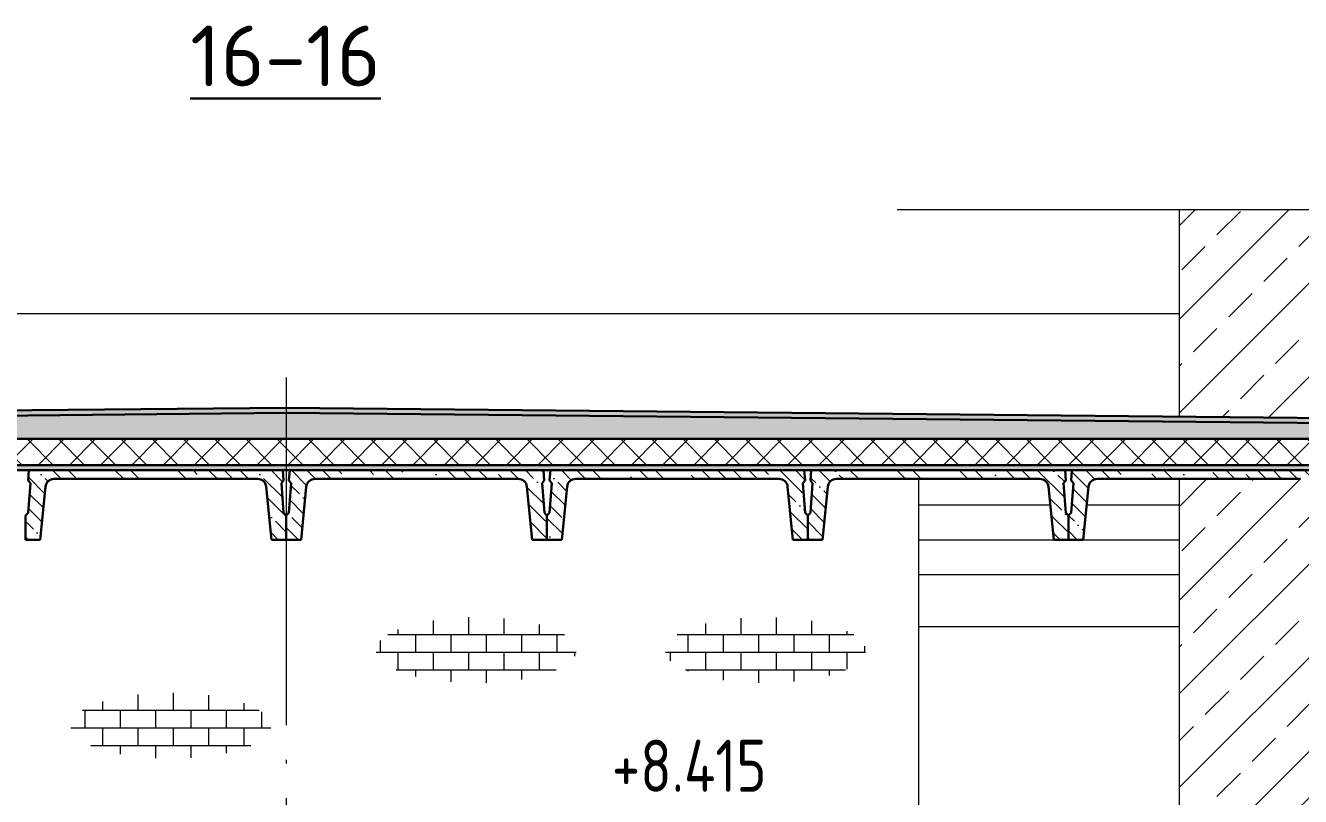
# Model space of a CAD drawing. Extents: x -965262 to 1142518, y -357520 to 71675.
# Drawn here: x 912910 to 920245, y -219293 to -214855 of the extents above; entities that cross this region are included whole.
import ezdxf

# ---------------------------------------------------------------- set-up
doc = ezdxf.new("R2010")
doc.units = 0
doc.header["$LTSCALE"] = 10
doc.linetypes.add('DOTE', pattern=[2.4200000000000004, 2, -0.2, 0.02, -0.2])
doc.layers.get('0').update_dxf_attribs({"linetype": 'CONTINUOUS', "lineweight": 30})
doc.layers.add('DOTE', color=7, linetype='DOTE', lineweight=9)
doc.styles.add('GOST 2.304', font='isocpeur.ttf', dxfattribs={"width": 0.75, "height": 250})

msp = doc.modelspace()

# ---------------------------------------------------------------- hatches: boundary and pattern name
at = {"lineweight": 15}
h = msp.add_hatch(dxfattribs=at)
h.set_pattern_fill('ANSI33', color=256, scale=60)
h.set_pattern_definition([(45, (514979.2045125915, -222929.9571535458), (-269.4076836320746, 269.4076836320746), []), (45, (515248.6123125915, -222929.9571535458), (-269.4076836320746, 269.4076836320746), [190.5, -95.25])])
h.paths.add_polyline_path([(925598.6467212331, -217166.3951951257), (925598.6467212331, -215914.6946850298), (922823.4134568451, -215914.5107450879), (922698.4134568451, -215414.5107450879), (922448.4134568451, -216414.5107450879), (922323.4863412828, -215914.8022828387), (919548.6467212331, -215914.6183689872), (919548.6467212331, -217105.8951951257)])
h.paths.add_polyline_path([(919548.6467212328, -221999.5105298382), (920410.1801924696, -221999.5105298382), (920410.1801924696, -217814.5105298382), (920325.1801924692, -217814.5105298382), (920294.682673875, -217509.5353438871, 0.3853135861200905), (920244.9308143645, -217464.5105298382), (919548.6467212331, -217464.5105298382)])
h.paths.add_polyline_path([(920410.1801924696, -221999.5105298382), (925598.6467212328, -221999.5105298382), (925598.646721233, -217464.5105298381), (925075.4295705751, -217464.5105298381, 0.3853135861202014), (925025.6777110647, -217509.5353438871), (924995.1801924696, -217814.5105298381), (924910.1801924696, -217814.5105298381), (924825.1801924695, -217814.5105298381), (924794.6826738743, -217509.5353438871, 0.3853135861200936), (924744.9308143639, -217464.5105298381), (923575.429570575, -217464.5105298381, 0.3853135861202015), (923525.6777110646, -217509.5353438871), (923495.1801924695, -217814.5105298381), (923410.1801924695, -217814.5105298381), (923325.1801924694, -217814.5105298381), (923294.6826738742, -217509.5353438871, 0.3853135861200923), (923244.9308143638, -217464.5105298381), (922075.4295705749, -217464.5105298381, 0.3853135861202014), (922025.6777110645, -217509.5353438871), (921995.1801924694, -217814.5105298381), (921910.1801924694, -217814.5105298381), (921825.1801924693, -217814.5105298382), (921794.6826738741, -217509.5353438871, 0.385313586120093), (921744.9308143636, -217464.5105298382), (920575.4295705748, -217464.5105298382, 0.3853135861202014), (920525.6777110642, -217509.5353438871), (920495.1801924693, -217814.5105298382), (920410.1801924696, -217814.5105298382)])
h = msp.add_hatch(dxfattribs=at)
h.set_pattern_fill('ANSI35', scale=20)
h.set_pattern_definition([(45, (888723.5539498294, -391282.294427499), (-89.80256121069152, 89.80256121069154), []), (45, (888813.3565498295, -391282.294427499), (-89.80256121069152, 89.80256121069154), [158.75, -31.75, 0, -31.75])])
h.paths.add_polyline_path([(920410.1801924696, -217114.5105298381), (926410.1801924696, -217174.5105298381), (926410.1801924696, -217204.5105298381), (920410.1801924696, -217144.5105298381)])
h.paths.add_polyline_path([(914410.1801924696, -217084.5105298381), (914410.1801924696, -217054.5105298381), (920410.1801924696, -217114.5105298381), (920410.1801924696, -217144.5105298381)])
h.paths.add_polyline_path([(914410.1801924696, -217054.5105298381), (914410.1801924696, -217084.5105298381), (908410.1801924696, -217144.5105298381), (908410.1801924696, -217114.5105298381)])
h.paths.add_polyline_path([(908410.1801924696, -217114.5105298381), (908410.1801924696, -217144.5105298381), (902410.1801924696, -217204.5105298381), (902410.1801924696, -217174.5105298381)])
h = msp.add_hatch(dxfattribs=at)
h.set_pattern_fill('GRAVEL', scale=5)
h.set_pattern_definition([(228.0127875, (888814.9939498294, -391155.294427499), (-1016.00000007979, -1142.999999929089), [17.086072, -1691.52418197825]), (184.969741, (888803.5639498294, -391167.994427499), (1523.999999397025, 127.0000072348962), [29.32023599999993, -2902.702444676191]), (132.5104471, (888774.3539498295, -391170.534427499), (1270.000000536375, -1396.999999512298), [20.674076, -2046.736139705]), (267.273689, (888724.8239498294, -391202.284427499), (127.0000002659862, 2539.999999986657), [26.70022599999993, -2643.321871286892]), (292.83365418, (888723.5539498294, -391228.954427499), (-635.0000000531704, 1523.999999977773), [26.18168499999993, -2591.990387267192]), (357.2736889999999, (888733.7139498295, -391253.084427499), (-2539.999999986657, 127.0000002659864), [26.70022599999993, -2643.321871286892]), (37.69424047, (888760.3839498294, -391254.3544274989), (-1650.999999926795, -1270.000000095021), [35.30968299999999, -3495.65576571235]), (72.25532837, (888788.3239498294, -391232.764427499), (889.0000002389645, 2793.999999923943), [33.335976, -3300.26283009525]), (121.42956562, (888798.4839498295, -391201.014427499), (-1016.000000144156, 1650.999999911301), [26.79065, -2652.277284935601]), (175.2363583, (888784.5139498294, -391178.154427499), (1396.999999979976, -127.0000002194628), [30.58566399999993, -1498.696847499996]), (222.3974378, (888754.0339498294, -391175.6144274989), (-1523.999999951233, -1397.0000000532), [39.553896, -3915.83862560885]), (138.81407483, (888850.5539498294, -391203.554427499), (-888.9999999466754, 762.0000000619591), [13.500227, -1336.5282912172]), (171.4692344, (888840.3939498294, -391194.664427499), (1651.000000044483, -253.9999997118671), [25.684099, -2542.731949852]), (225, (888814.9939498294, -391190.8544274989), (-1.77635683940025e-14, -127.000000000012), [17.960467, -161.6446554214]), (203.19859051, (888806.1039498295, -391175.6144274989), (635.0000000173045, 253.9999999554667), [9.672065999999965, -957.5311184446977]), (291.80140949, (888797.2139498295, -391179.424427499), (-127.0000000265748, 380.9999999911436), [13.678281, -670.2376495]), (30.96375653, (888802.2939498294, -391192.124427499), (381.0000000093191, 253.9999999860563), [22.21598299999993, -718.3149076454979]), (161.56505118, (888821.3439498295, -391180.694427499), (254.0000000066291, -126.9999999866877), [16.064357, -385.5449058414]), (16.389540334, (888723.5539498294, -391179.424427499), (1270.000000000007, 381.0000000000122), [22.5044, -2227.94133362695]), (70.34617594, (888745.1439498294, -391173.074427499), (-508.0000000464657, -1396.99999998352), [18.879947, -1869.11078391]), (293.19859051, (888821.3439498295, -391155.294427499), (-253.9999999556631, 635.0000000177643), [19.34400499999994, -947.8591794446977]), (343.6104596700001, (888828.9639498295, -391173.074427499), (-1270.000000026614, 380.9999999111429), [22.50439999999994, -2227.941333626991]), (339.44395478, (888723.5539498294, -391258.164427499), (-634.9999999999931, 254.0000000000105), [21.70175999999993, -1063.386715655296]), (294.7751406, (888743.8739498294, -391265.784427499), (-635.0000007558465, 1396.999999656363), [18.183606, -1800.179669036]), (66.80140949, (888822.6139498295, -391282.294427499), (253.9999999601149, 635.0000000159652), [19.344005, -947.8591794446999]), (17.35402464, (888830.2339498295, -391264.514427499), (-1650.999999967151, -508.0000001066231), [21.289137, -2107.61879901]), (69.44395478, (888760.3839498294, -391282.294427499), (-254.000000004423, -634.9999999982316), [10.85088, -1074.2375956553]), (101.309932474, (888814.9939498294, -391282.294427499), (-127.00000000002, 508.0000000000184), [6.47573, -641.0997482263001]), (165.963756532, (888813.7239498295, -391275.944427499), (380.9999999999757, -126.9999999999932), [26.181685, -497.45272945345]), (186.00900596, (888788.3239498294, -391269.5944274989), (1269.999999993268, 127.0000000664677), [24.26334999999993, -2402.068243166842]), (303.69006753, (888802.2939498294, -391203.554427499), (-127.0000000176484, 253.9999999911851), [18.316194, -439.588817984]), (353.15722659, (888812.4539498294, -391218.794427499), (2159.000000013284, -253.9999998869697), [31.977838, -3165.80045325155]), (60.9453959, (888844.2039498294, -391222.6044274989), (-508.0000000139843, -888.9999999920127), [13.075412, -1294.4696159055]), (90, (888850.5539498294, -391211.174427499), (-127, 127), [7.62, -119.38]), (120.25643716, (888785.7839498294, -391265.784427499), (507.9999999378583, -889.0000000354898), [17.643348, -1746.69703866]), (48.01278749999999, (888776.8939498294, -391250.544427499), (1016.000000083767, 1142.99999992551), [34.172144, -1674.43810997825]), (0, (888799.7539498294, -391225.144427499), (127, 127), [33.02, -93.97999999999999]), (325.3048465, (888832.7739498294, -391225.144427499), (1270.000000481077, -888.9999993127288), [20.080478, -1987.965836207]), (254.0546040999999, (888849.2839498294, -391236.574427499), (-126.9999999911278, -508.0000000022374), [18.491454, -906.0825019386]), (207.64597536, (888844.2039498294, -391254.3544274989), (-2413.000000088668, -1269.999999831537), [30.10725499999993, -2980.623221146891]), (175.42607874, (888817.5339498294, -391268.324427499), (-1650.999999999941, 126.9999999999739), [31.851473, -3153.292322812])])
h.paths.add_polyline_path([(926410.1801924696, -217234.5105298381), (926410.1801924696, -217204.5105298381), (914410.1801924696, -217084.5105298381), (902410.1801924696, -217204.5105298381), (902410.1801924696, -217234.5105298381)])
h = msp.add_hatch(dxfattribs=at)
h.set_pattern_fill('ANSI37', scale=40)
h.set_pattern_definition([(45, (511878.2771091091, -238983.6091577682), (-89.80256121069152, 89.80256121069154), []), (135, (511878.2771091091, -238983.6091577682), (-89.80256121069154, -89.80256121069152), [])])
h.paths.add_polyline_path([(902410.1801924696, -217234.5105298381), (926410.1801924696, -217234.5105298381), (926410.1801924696, -217384.5105298381), (902410.1801924696, -217384.5105298381)])
h = msp.add_hatch(dxfattribs=at)
h.set_pattern_fill('ANSI35', scale=20, angle=90)
h.set_pattern_definition([(135, (908694.724055191, -217395.205991931), (-89.80256121069154, -89.80256121069152), []), (135, (908694.724055191, -217305.403391931), (-89.80256121069154, -89.80256121069152), [158.75, -31.75, 0, -31.75])])
h.paths.add_polyline_path([(914410.1801924696, -217384.5105298381), (920410.1801924696, -217384.5105298381), (920410.1801924696, -217414.5105298381), (914410.1801924696, -217414.5105298381)])
h.paths.add_polyline_path([(908410.1801924696, -217384.5105298381), (914410.1801924696, -217384.5105298381), (914410.1801924696, -217414.5105298381), (908410.1801924696, -217414.5105298381)])
h.paths.add_polyline_path([(902410.1801924696, -217384.5105298381), (908410.1801924696, -217384.5105298381), (908410.1801924696, -217414.5105298381), (902410.1801924696, -217414.5105298381)])
h.paths.add_polyline_path([(920410.1801924696, -217384.5105298381), (926410.1801924696, -217384.5105298381), (926410.1801924696, -217414.5105298381), (920410.1801924696, -217414.5105298381)])
h = msp.add_hatch(dxfattribs=at)
h.set_pattern_fill('ANSI35', color=256, scale=20, angle=90, style=0)
h.set_pattern_definition([(135, (825689.8899400027, -215530.786558049), (-89.80256121069154, -89.80256121069152), []), (135, (825689.8899400027, -215440.983958049), (-89.80256121069154, -89.80256121069152), [158.75, -31.75, 0, -31.75])])
edge = h.paths.add_edge_path()
edge.add_ellipse((914244.9308143638, -217514.5105298381), major_axis=(-35.35533905933786, 35.35533905933786), ratio=0.9999999999995799, start_angle=230.7105931375031, end_angle=314.9999999999713, ccw=False)
edge.add_line((914294.6826738742, -217509.5353438871), (914325.1801924693, -217814.5105298381))
edge.add_line((914325.1801924694, -217814.5105298381), (914410.1801924694, -217814.5105298381))
edge.add_line((914410.1801924694, -217814.5105298381), (914410.1801924694, -217674.5105298381))
edge.add_line((914410.1801924694, -217674.5105298381), (914395.0153573045, -217659.5105298381))
edge.add_line((914395.0153573045, -217659.5105298381), (914381.9384342275, -217489.5105298384))
edge.add_line((914381.9384342275, -217489.5105298382), (914394.7955770848, -217474.5105298381))
edge.add_line((914394.7955770848, -217474.5105298381), (914390.1801924694, -217414.5105298381))
edge.add_line((914390.1801924694, -217414.5105298381), (912930.1801924694, -217414.5105298381))
edge.add_line((912930.1801924694, -217414.5105298381), (912925.564807854, -217474.5105298381))
edge.add_line((912925.564807854, -217474.5105298381), (912938.4219507113, -217489.5105298381))
edge.add_line((912938.4219507113, -217489.5105298381), (912925.3450276343, -217659.5105298381))
edge.add_line((912925.3450276343, -217659.5105298381), (912910.1801924694, -217674.5105298381))
edge.add_line((912910.1801924694, -217674.5105298381), (912910.1801924694, -217814.5105298381))
edge.add_line((912910.1801924694, -217814.5105298381), (912995.1801924694, -217814.5105298381))
edge.add_line((912995.1801924694, -217814.5105298381), (913025.6777110645, -217509.5353438871))
edge.add_ellipse((913075.4295705749, -217514.5105298381), major_axis=(35.35533905933542, 35.35533905933542), ratio=0.9999999999994393, start_angle=45.00000000001609, end_angle=129.2894068624912, ccw=False)
edge.add_line((913075.4295705749, -217464.5105298381), (914244.9308143636, -217464.5105298381))
h.paths.add_polyline_path([(913580.1801928629, -217464.5105298381), (913740.1801928629, -217464.5105298381), (913740.1801928629, -217414.5105298381), (913580.1801928629, -217414.5105298381)], flags=17)
h.paths.add_polyline_path([(913230.1801924694, -217464.5105298381), (913390.1802153733, -217464.5105298381), (913390.1802153733, -217414.5119889074), (913230.1801924694, -217414.5119889074)], flags=17)
h = msp.add_hatch(dxfattribs=at)
h.set_pattern_fill('ANSI35', color=256, scale=20, angle=90, style=0)
h.set_pattern_definition([(135, (824189.8899400026, -215530.7865580491), (-89.80256121069154, -89.80256121069152), []), (135, (824189.8899400026, -215440.9839580491), (-89.80256121069154, -89.80256121069152), [158.75, -31.75, 0, -31.75])])
edge = h.paths.add_edge_path()
edge.add_ellipse((915744.9308143639, -217514.5105298382), major_axis=(-35.35533905933786, 35.35533905933786), ratio=0.9999999999995799, start_angle=230.7105931375031, end_angle=314.9999999999713, ccw=False)
edge.add_line((915794.6826738743, -217509.5353438872), (915825.1801924694, -217814.5105298382))
edge.add_line((915825.1801924695, -217814.5105298382), (915910.1801924695, -217814.5105298382))
edge.add_line((915910.1801924695, -217814.5105298382), (915910.1801924695, -217674.5105298382))
edge.add_line((915910.1801924695, -217674.5105298382), (915895.0153573046, -217659.5105298382))
edge.add_line((915895.0153573046, -217659.5105298382), (915881.9384342276, -217489.5105298384))
edge.add_line((915881.9384342276, -217489.5105298383), (915894.7955770849, -217474.5105298382))
edge.add_line((915894.7955770849, -217474.5105298382), (915890.1801924695, -217414.5105298382))
edge.add_line((915890.1801924695, -217414.5105298382), (914430.1801924695, -217414.5105298382))
edge.add_line((914430.1801924695, -217414.5105298382), (914425.5648078541, -217474.5105298382))
edge.add_line((914425.5648078541, -217474.5105298382), (914438.4219507114, -217489.5105298382))
edge.add_line((914438.4219507114, -217489.5105298382), (914425.3450276344, -217659.5105298382))
edge.add_line((914425.3450276344, -217659.5105298382), (914410.1801924695, -217674.5105298382))
edge.add_line((914410.1801924695, -217674.5105298382), (914410.1801924695, -217814.5105298382))
edge.add_line((914410.1801924695, -217814.5105298382), (914495.1801924695, -217814.5105298382))
edge.add_line((914495.1801924695, -217814.5105298382), (914525.6777110646, -217509.5353438872))
edge.add_ellipse((914575.429570575, -217514.5105298382), major_axis=(35.35533905933542, 35.35533905933542), ratio=0.9999999999994393, start_angle=45.00000000001609, end_angle=129.2894068624912, ccw=False)
edge.add_line((914575.429570575, -217464.5105298382), (915744.9308143638, -217464.5105298382))
h.paths.add_polyline_path([(915080.180192863, -217464.5105298382), (915240.180192863, -217464.5105298382), (915240.180192863, -217414.5105298382), (915080.180192863, -217414.5105298382)], flags=17)
h.paths.add_polyline_path([(914730.1801924695, -217464.5105298382), (914890.1802153734, -217464.5105298382), (914890.1802153734, -217414.5119889074), (914730.1801924695, -217414.5119889074)], flags=17)
h = msp.add_hatch(dxfattribs=at)
h.set_pattern_fill('ANSI35', color=256, scale=20, angle=90, style=0)
h.set_pattern_definition([(135, (822689.8899400025, -215530.786558049), (-89.80256121069154, -89.80256121069152), []), (135, (822689.8899400025, -215440.983958049), (-89.80256121069154, -89.80256121069152), [158.75, -31.75, 0, -31.75])])
edge = h.paths.add_edge_path()
edge.add_ellipse((917244.930814364, -217514.5105298381), major_axis=(-35.35533905933786, 35.35533905933786), ratio=0.9999999999995799, start_angle=230.7105931375031, end_angle=314.9999999999713, ccw=False)
edge.add_line((917294.6826738744, -217509.5353438871), (917325.1801924695, -217814.5105298381))
edge.add_line((917325.1801924696, -217814.5105298381), (917410.1801924696, -217814.5105298381))
edge.add_line((917410.1801924696, -217814.5105298381), (917410.1801924696, -217674.5105298381))
edge.add_line((917410.1801924696, -217674.5105298381), (917395.0153573047, -217659.5105298381))
edge.add_line((917395.0153573047, -217659.5105298381), (917381.9384342277, -217489.5105298384))
edge.add_line((917381.9384342277, -217489.5105298382), (917394.795577085, -217474.5105298381))
edge.add_line((917394.795577085, -217474.5105298381), (917390.1801924696, -217414.5105298381))
edge.add_line((917390.1801924696, -217414.5105298381), (915930.1801924696, -217414.5105298381))
edge.add_line((915930.1801924696, -217414.5105298381), (915925.5648078542, -217474.5105298381))
edge.add_line((915925.5648078542, -217474.5105298381), (915938.4219507115, -217489.5105298381))
edge.add_line((915938.4219507115, -217489.5105298381), (915925.3450276345, -217659.5105298381))
edge.add_line((915925.3450276345, -217659.5105298381), (915910.1801924696, -217674.5105298381))
edge.add_line((915910.1801924696, -217674.5105298381), (915910.1801924696, -217814.5105298381))
edge.add_line((915910.1801924696, -217814.5105298381), (915995.1801924696, -217814.5105298381))
edge.add_line((915995.1801924696, -217814.5105298381), (916025.6777110647, -217509.5353438871))
edge.add_ellipse((916075.4295705751, -217514.5105298381), major_axis=(35.35533905933542, 35.35533905933542), ratio=0.9999999999994393, start_angle=45.00000000001609, end_angle=129.2894068624912, ccw=False)
edge.add_line((916075.4295705751, -217464.5105298381), (917244.9308143639, -217464.5105298381))
h.paths.add_polyline_path([(916580.1801928631, -217464.5105298381), (916740.1801928631, -217464.5105298381), (916740.1801928631, -217414.5105298381), (916580.1801928631, -217414.5105298381)], flags=17)
h.paths.add_polyline_path([(916230.1801924696, -217464.5105298381), (916390.1802153735, -217464.5105298381), (916390.1802153735, -217414.5119889074), (916230.1801924696, -217414.5119889074)], flags=17)
h = msp.add_hatch(dxfattribs=at)
h.set_pattern_fill('ANSI35', color=256, scale=20, angle=90, style=0)
h.set_pattern_definition([(135, (-77488.0869703627, 175151.5078694499), (-89.80256121069154, -89.80256121069152), []), (135, (-77488.0869703627, 175241.3104694499), (-89.80256121069154, -89.80256121069152), [158.75, -31.75, 0, -31.75])])
edge = h.paths.add_edge_path()
edge.add_ellipse((918744.9308143634, -217514.5105298382), major_axis=(-35.35533905933786, 35.35533905933786), ratio=0.9999999999995799, start_angle=230.7105931375031, end_angle=314.9999999999713, ccw=False)
edge.add_line((918794.6826738738, -217509.5353438872), (918825.1801924689, -217814.5105298382))
edge.add_line((918825.180192469, -217814.5105298382), (918910.180192469, -217814.5105298382))
edge.add_line((918910.180192469, -217814.5105298382), (918910.180192469, -217674.5105298382))
edge.add_line((918910.180192469, -217674.5105298382), (918895.0153573041, -217659.5105298382))
edge.add_line((918895.0153573041, -217659.5105298382), (918881.9384342271, -217489.5105298384))
edge.add_line((918881.9384342271, -217489.5105298383), (918894.7955770844, -217474.5105298382))
edge.add_line((918894.7955770844, -217474.5105298382), (918890.180192469, -217414.5105298382))
edge.add_line((918890.180192469, -217414.5105298382), (917430.180192469, -217414.5105298382))
edge.add_line((917430.180192469, -217414.5105298382), (917425.5648078537, -217474.5105298382))
edge.add_line((917425.5648078537, -217474.5105298382), (917438.4219507109, -217489.5105298382))
edge.add_line((917438.4219507109, -217489.5105298382), (917425.345027634, -217659.5105298382))
edge.add_line((917425.345027634, -217659.5105298382), (917410.180192469, -217674.5105298382))
edge.add_line((917410.180192469, -217674.5105298382), (917410.180192469, -217814.5105298382))
edge.add_line((917410.180192469, -217814.5105298382), (917495.180192469, -217814.5105298382))
edge.add_line((917495.180192469, -217814.5105298382), (917525.6777110641, -217509.5353438872))
edge.add_ellipse((917575.4295705745, -217514.5105298382), major_axis=(35.35533905933542, 35.35533905933542), ratio=0.9999999999994393, start_angle=45.00000000001609, end_angle=129.2894068624912, ccw=False)
edge.add_line((917575.4295705745, -217464.5105298382), (918744.9308143633, -217464.5105298382))
h.paths.add_polyline_path([(918080.1801928625, -217464.5105298382), (918240.1801928625, -217464.5105298382), (918240.1801928625, -217414.5105298382), (918080.1801928625, -217414.5105298382)], flags=17)
h.paths.add_polyline_path([(917730.180192469, -217464.5105298382), (917890.1802153729, -217464.5105298382), (917890.1802153729, -217414.5119889074), (917730.180192469, -217414.5119889074)], flags=17)
h = msp.add_hatch(dxfattribs=at)
h.set_pattern_fill('ANSI35', color=256, scale=20, angle=90, style=0)
h.set_pattern_definition([(135, (819689.8899400029, -215530.7865580491), (-89.80256121069154, -89.80256121069152), []), (135, (819689.8899400029, -215440.9839580491), (-89.80256121069154, -89.80256121069152), [158.75, -31.75, 0, -31.75])])
edge = h.paths.add_edge_path()
edge.add_ellipse((920244.9308143635, -217514.5105298382), major_axis=(-35.35533905933786, 35.35533905933786), ratio=0.9999999999995799, start_angle=230.7105931375031, end_angle=314.9999999999713, ccw=False)
edge.add_line((920294.682673874, -217509.5353438872), (920325.180192469, -217814.5105298382))
edge.add_line((920325.1801924692, -217814.5105298382), (920410.1801924692, -217814.5105298382))
edge.add_line((920410.1801924692, -217814.5105298382), (920410.1801924692, -217674.5105298382))
edge.add_line((920410.1801924692, -217674.5105298382), (920395.0153573042, -217659.5105298382))
edge.add_line((920395.0153573042, -217659.5105298382), (920381.9384342273, -217489.5105298384))
edge.add_line((920381.9384342273, -217489.5105298383), (920394.7955770845, -217474.5105298382))
edge.add_line((920394.7955770845, -217474.5105298382), (920390.1801924692, -217414.5105298382))
edge.add_line((920390.1801924692, -217414.5105298382), (918930.1801924692, -217414.5105298382))
edge.add_line((918930.1801924692, -217414.5105298382), (918925.5648078538, -217474.5105298382))
edge.add_line((918925.5648078538, -217474.5105298382), (918938.421950711, -217489.5105298382))
edge.add_line((918938.421950711, -217489.5105298382), (918925.3450276341, -217659.5105298382))
edge.add_line((918925.3450276341, -217659.5105298382), (918910.1801924692, -217674.5105298382))
edge.add_line((918910.1801924692, -217674.5105298382), (918910.1801924692, -217814.5105298382))
edge.add_line((918910.1801924692, -217814.5105298382), (918995.1801924692, -217814.5105298382))
edge.add_line((918995.1801924692, -217814.5105298382), (919025.6777110642, -217509.5353438872))
edge.add_ellipse((919075.4295705747, -217514.5105298382), major_axis=(35.35533905933542, 35.35533905933542), ratio=0.9999999999994393, start_angle=45.00000000001609, end_angle=129.2894068624912, ccw=False)
edge.add_line((919075.4295705747, -217464.5105298382), (920244.9308143634, -217464.5105298382))
h.paths.add_polyline_path([(919580.1801928626, -217464.5105298382), (919740.1801928626, -217464.5105298382), (919740.1801928626, -217414.5105298382), (919580.1801928626, -217414.5105298382)], flags=17)
h.paths.add_polyline_path([(919230.1801924692, -217464.5105298382), (919390.180215373, -217464.5105298382), (919390.180215373, -217414.5119889074), (919230.1801924692, -217414.5119889074)], flags=17)
h = msp.add_hatch(dxfattribs=at)
h.set_pattern_fill('AR-B816', color=1, scale=0.5)
h.set_pattern_definition([(0, (915967.8594517724, -392807.9171963473), (0, 101.6), []), (90, (915967.8594517724, -392807.9171963473), (-101.6, 101.6), [101.6, -101.6])])
edge = h.paths.add_edge_path()
edge.add_ellipse((915502.3815952422, -218449.9781348147), major_axis=(576.360200571455, 0), ratio=0.3284224617196059, start_angle=0, end_angle=360)
h = msp.add_hatch(dxfattribs=at)
h.set_pattern_fill('AR-B816', color=1, scale=0.5)
h.set_pattern_definition([(0, (918348.6029941884, -392807.9171963473), (0, 101.6), []), (90, (918348.6029941884, -392807.9171963473), (-101.6, 101.6), [101.6, -101.6])])
edge = h.paths.add_edge_path()
edge.add_ellipse((917166.9673277767, -218449.9781348147), major_axis=(576.360200571455, 0), ratio=0.3284224617196059, start_angle=0, end_angle=360)
h = msp.add_hatch(dxfattribs=at)
h.set_pattern_fill('AR-B816', color=1, scale=0.5)
h.set_pattern_definition([(0, (917723.5219500491, -393242.7382328761), (0, 101.6), []), (90, (917723.5219500491, -393242.7382328761), (-101.6, 101.6), [101.6, -101.6])])
edge = h.paths.add_edge_path()
edge.add_ellipse((913746.7190969655, -218884.7991713435), major_axis=(576.360200571455, 0), ratio=0.3284224617196059, start_angle=0, end_angle=360)

# ---------------------------------------------------------------- linework, layer by layer
for p, q in [((919548.6467212331, -217105.8951951257, 9801.825025596196), (919548.6467212331, -215914.5107450983, 9801.825025596196)), ((919548.6467212331, -216514.5107450983, 9801.825025596174), (902410.1801924696, -216514.5107451557, 9801.825025596198)), ((919548.6467212328, -221999.5105298382, 9801.825025596196), (919548.6467212331, -217464.5105298382, 9801.825025596196)), ((918048.646721233, -217614.5105298382, 9801.825025596196), (918805.1801924689, -217614.5105298382, 9801.825025596196)), ((919015.1801924692, -217614.5105298382, 9801.825025596196), (919548.6467212329, -217614.5105298382, 9801.825025596196)), ((918048.646721233, -217814.5105298382, 9801.825025596196), (918825.180192469, -217814.5105298382, 9801.825025596196)), ((918995.1801924692, -217814.5105298382, 9801.825025596196), (919548.646721233, -217814.5105298382, 9801.825025596196))]:
    msp.add_line(p, q, dxfattribs=at)
at = {"color": 7}
for p, q in [((902410.1801924696, -217174.5105298381, 9801.825025596196), (914410.1801924696, -217054.5105298381, 9801.825025596196)), ((902410.1801924696, -217204.5105298381, 9801.825025596196), (914410.1801924696, -217084.5105298381, 9801.825025596196)), ((926410.1801924696, -217174.5105298381, 9801.825025596196), (914410.1801924696, -217054.5105298381, 9801.825025596196)), ((926410.1801924696, -217204.5105298381, 9801.825025596196), (914410.1801924696, -217084.5105298381, 9801.825025596196)), ((926410.1801924696, -217234.5105298381, 9801.825025596196), (902410.1801924696, -217234.5105298381, 9801.825025596196)), ((926410.1801924696, -217384.5105298381, 9801.825025596196), (902410.1801924696, -217384.5105298381, 9801.825025596196)), ((926410.1801924696, -217414.5105298381, 9801.825025596196), (902410.1801924696, -217414.5105298381, 9801.825025596196))]:
    msp.add_line(p, q, dxfattribs=at)
for p, q in [((912930.1801924694, -217414.5105298381, 9801.825025596196), (912925.564807854, -217474.5105298381, 9801.825025596196)), ((912938.4219507112, -217489.5105298381, 9801.825025596196), (912925.564807854, -217474.5105298381, 9801.825025596196)), ((912930.1801924694, -217414.5105298381, 9801.825025596196), (914390.1801924694, -217414.5105298381, 9801.825025596196)), ((913075.4295705749, -217464.5105298381, 9801.825025596196), (914244.9308143638, -217464.5105298381, 9801.825025596196)), ((914381.9384342275, -217489.5105298381, 9801.825025596196), (914394.7955770848, -217474.5105298381, 9801.825025596196)), ((914390.1801924694, -217414.5105298381, 9801.825025596196), (914394.7955770848, -217474.5105298381, 9801.825025596196)), ((914430.1801924695, -217414.5105298382, 9801.825025596196), (914425.5648078541, -217474.5105298382, 9801.825025596196)), ((914438.4219507113, -217489.5105298382, 9801.825025596196), (914425.5648078541, -217474.5105298382, 9801.825025596196)), ((914430.1801924695, -217414.5105298382, 9801.825025596196), (915890.1801924695, -217414.5105298382, 9801.825025596196)), ((914575.429570575, -217464.5105298382, 9801.825025596196), (915744.9308143639, -217464.5105298382, 9801.825025596196)), ((915881.9384342276, -217489.5105298382, 9801.825025596196), (915894.7955770849, -217474.5105298382, 9801.825025596196)), ((915890.1801924695, -217414.5105298382, 9801.825025596196), (915894.7955770849, -217474.5105298382, 9801.825025596196)), ((915930.1801924696, -217414.5105298381, 9801.825025596196), (915925.5648078542, -217474.5105298381, 9801.825025596196)), ((915938.4219507114, -217489.5105298381, 9801.825025596196), (915925.5648078542, -217474.5105298381, 9801.825025596196)), ((915930.1801924696, -217414.5105298381, 9801.825025596196), (917390.1801924696, -217414.5105298381, 9801.825025596196)), ((916075.4295705751, -217464.5105298381, 9801.825025596196), (917244.930814364, -217464.5105298381, 9801.825025596196)), ((917381.9384342277, -217489.5105298381, 9801.825025596196), (917394.795577085, -217474.5105298381, 9801.825025596196)), ((917390.1801924696, -217414.5105298381, 9801.825025596196), (917394.795577085, -217474.5105298381, 9801.825025596196)), ((917430.180192469, -217414.5105298382, 9801.825025596196), (917425.5648078537, -217474.5105298382, 9801.825025596196)), ((917438.4219507108, -217489.5105298382, 9801.825025596196), (917425.5648078537, -217474.5105298382, 9801.825025596196)), ((917430.180192469, -217414.5105298382, 9801.825025596196), (918890.180192469, -217414.5105298382, 9801.825025596196)), ((917575.4295705745, -217464.5105298382, 9801.825025596196), (918744.9308143634, -217464.5105298382, 9801.825025596196)), ((918881.9384342271, -217489.5105298382, 9801.825025596196), (918894.7955770844, -217474.5105298382, 9801.825025596196)), ((918890.180192469, -217414.5105298382, 9801.825025596196), (918894.7955770844, -217474.5105298382, 9801.825025596196)), ((918930.1801924692, -217414.5105298382, 9801.825025596196), (918925.5648078538, -217474.5105298382, 9801.825025596196)), ((918938.4219507109, -217489.5105298382, 9801.825025596196), (918925.5648078538, -217474.5105298382, 9801.825025596196)), ((918930.1801924692, -217414.5105298382, 9801.825025596196), (920390.1801924692, -217414.5105298382, 9801.825025596196)), ((919075.4295705747, -217464.5105298382, 9801.825025596196), (920244.9308143635, -217464.5105298382, 9801.825025596196)), ((912938.4219507112, -217489.5105298381, 9801.825025596196), (912925.3450276343, -217659.5105298381, 9801.825025596196)), ((913025.6777110645, -217509.5353438871, 9801.825025596196), (912995.1801924694, -217814.5105298381, 9801.825025596196)), ((914294.6826738742, -217509.5353438871, 9801.825025596196), (914325.1801924694, -217814.5105298381, 9801.825025596196)), ((914381.9384342275, -217489.5105298381, 9801.825025596196), (914395.0153573044, -217659.5105298381, 9801.825025596196)), ((914438.4219507113, -217489.5105298382, 9801.825025596196), (914425.3450276344, -217659.5105298382, 9801.825025596196)), ((914525.6777110646, -217509.5353438872, 9801.825025596196), (914495.1801924695, -217814.5105298382, 9801.825025596196)), ((915794.6826738743, -217509.5353438872, 9801.825025596196), (915825.1801924695, -217814.5105298382, 9801.825025596196)), ((915881.9384342276, -217489.5105298382, 9801.825025596196), (915895.0153573045, -217659.5105298382, 9801.825025596196)), ((915938.4219507114, -217489.5105298381, 9801.825025596196), (915925.3450276345, -217659.5105298381, 9801.825025596196)), ((916025.6777110647, -217509.5353438871, 9801.825025596196), (915995.1801924696, -217814.5105298381, 9801.825025596196)), ((917294.6826738744, -217509.5353438871, 9801.825025596196), (917325.1801924696, -217814.5105298381, 9801.825025596196)), ((917381.9384342277, -217489.5105298381, 9801.825025596196), (917395.0153573046, -217659.5105298381, 9801.825025596196)), ((917438.4219507108, -217489.5105298382, 9801.825025596196), (917425.345027634, -217659.5105298382, 9801.825025596196)), ((917525.6777110641, -217509.5353438872, 9801.825025596196), (917495.180192469, -217814.5105298382, 9801.825025596196)), ((918794.6826738738, -217509.5353438872, 9801.825025596196), (918825.180192469, -217814.5105298382, 9801.825025596196)), ((918881.9384342271, -217489.5105298382, 9801.825025596196), (918895.015357304, -217659.5105298382, 9801.825025596196)), ((918938.4219507109, -217489.5105298382, 9801.825025596196), (918925.3450276341, -217659.5105298382, 9801.825025596196)), ((919025.6777110642, -217509.5353438872, 9801.825025596196), (918995.1801924692, -217814.5105298382, 9801.825025596196)), ((912910.1801924694, -217674.5105298381, 9801.825025596196), (912925.3450276344, -217659.5105298381, 9801.825025596196)), ((912910.1801924694, -217674.5105298381, 9801.825025596196), (912910.1801924694, -217814.5105298381, 9801.825025596196)), ((914410.1801924694, -217674.5105298381, 9801.825025596196), (914395.0153573044, -217659.5105298381, 9801.825025596196)), ((914410.1801924695, -217674.5105298382, 9801.825025596196), (914425.3450276345, -217659.5105298382, 9801.825025596196)), ((914410.1801924695, -217674.5105298382, 9801.825025596196), (914410.1801924695, -217814.5105298382, 9801.825025596196)), ((914410.1801924694, -217674.5105298382, 9801.825025596196), (914410.1801924694, -217814.5105298382, 9801.825025596196)), ((914410.1801924694, -217674.5105298381, 9801.825025596196), (914410.1801924694, -217814.5105298381, 9801.825025596196)), ((915910.1801924695, -217674.5105298382, 9801.825025596196), (915895.0153573045, -217659.5105298382, 9801.825025596196)), ((915910.1801924696, -217674.5105298381, 9801.825025596196), (915925.3450276346, -217659.5105298381, 9801.825025596196)), ((915910.1801924696, -217674.5105298381, 9801.825025596196), (915910.1801924696, -217814.5105298381, 9801.825025596196)), ((915910.1801924695, -217674.5105298381, 9801.825025596196), (915910.1801924695, -217814.5105298381, 9801.825025596196)), ((915910.1801924695, -217674.5105298382, 9801.825025596196), (915910.1801924695, -217814.5105298382, 9801.825025596196)), ((917410.1801924696, -217674.5105298381, 9801.825025596196), (917395.0153573046, -217659.5105298381, 9801.825025596196)), ((917410.180192469, -217674.5105298382, 9801.825025596196), (917425.3450276341, -217659.5105298382, 9801.825025596196)), ((917410.1801924696, -217674.5105298381, 9801.825025596196), (917410.1801924696, -217814.5105298381, 9801.825025596196)), ((917410.180192469, -217674.5105298382, 9801.825025596196), (917410.180192469, -217814.5105298382, 9801.825025596196)), ((917410.1801924689, -217674.5105298382, 9801.825025596196), (917410.1801924689, -217814.5105298382, 9801.825025596196)), ((918910.180192469, -217674.5105298382, 9801.825025596196), (918895.015357304, -217659.5105298382, 9801.825025596196)), ((918910.1801924692, -217674.5105298382, 9801.825025596196), (918925.3450276342, -217659.5105298382, 9801.825025596196)), ((918910.1801924692, -217674.5105298382, 9801.825025596196), (918910.1801924692, -217814.5105298382, 9801.825025596196)), ((918910.180192469, -217674.5105298382, 9801.825025596196), (918910.180192469, -217814.5105298382, 9801.825025596196)), ((918910.180192469, -217674.5105298382, 9801.825025596196), (918910.180192469, -217814.5105298382, 9801.825025596196)), ((912910.1801924694, -217814.5105298381, 9801.825025596196), (912995.1801924694, -217814.5105298381, 9801.825025596196)), ((914410.1801924694, -217814.5105298381, 9801.825025596196), (914325.1801924694, -217814.5105298381, 9801.825025596196)), ((914410.1801924695, -217814.5105298382, 9801.825025596196), (914495.1801924695, -217814.5105298382, 9801.825025596196)), ((915910.1801924695, -217814.5105298382, 9801.825025596196), (915825.1801924695, -217814.5105298382, 9801.825025596196)), ((915910.1801924696, -217814.5105298381, 9801.825025596196), (915995.1801924696, -217814.5105298381, 9801.825025596196)), ((917410.1801924696, -217814.5105298381, 9801.825025596196), (917325.1801924696, -217814.5105298381, 9801.825025596196)), ((917410.180192469, -217814.5105298382, 9801.825025596196), (917495.180192469, -217814.5105298382, 9801.825025596196)), ((918910.180192469, -217814.5105298382, 9801.825025596196), (918825.180192469, -217814.5105298382, 9801.825025596196)), ((918910.1801924692, -217814.5105298382, 9801.825025596196), (918995.1801924692, -217814.5105298382, 9801.825025596196))]:
    msp.add_line(p, q)
at = {"color": 1, "lineweight": 15}
msp.add_line((918048.6467212328, -221999.5105298381, 9801.825025596196), (918048.646721233, -217464.5105298382, 9801.825025596196), dxfattribs=at)
at = {"color": 7, "lineweight": 15}
for p, q in [((918048.6467212329, -218014.5105298381, 9801.825025596198), (919548.646721233, -218014.5105298381, 9801.825025596198)), ((918048.6467212329, -218314.5105298381, 9801.825025596198), (919548.646721233, -218314.5105298381, 9801.825025596198))]:
    msp.add_line(p, q, dxfattribs=at)
at = {"color": 5, "lineweight": 15, "ltscale": 10, "elevation": 9801.82502559617}
msp.add_lwpolyline([(917924.8480930505, -215914.5107450879), (922322.2476342432, -215914.8022007383)], dxfattribs=at)
for centre, start, end in [((913075.4295705749, -217514.5105298381, 9801.825025596196), 90, 174.2894068628102), ((914244.9308143638, -217514.5105298381, 9801.825025596196), 5.710593137189818, 90), ((914575.429570575, -217514.5105298382, 9801.825025596196), 90, 174.2894068628102), ((915744.9308143639, -217514.5105298382, 9801.825025596196), 5.710593137189818, 90), ((916075.4295705751, -217514.5105298381, 9801.825025596196), 90, 174.2894068628102), ((917244.930814364, -217514.5105298381, 9801.825025596196), 5.710593137189818, 90), ((917575.4295705745, -217514.5105298382, 9801.825025596196), 90, 174.2894068631653), ((918744.9308143634, -217514.5105298382, 9801.825025596196), 5.710593136834644, 90), ((919075.4295705747, -217514.5105298382, 9801.825025596196), 90, 174.2894068628102)]:
    msp.add_arc(centre, 50, start, end)
at = {"layer": 'DOTE', "color": 7, "ltscale": 100}
msp.add_line((914410.1801924696, -216881.7824742369, 9801.825025596196), (914410.1801924696, -225474.7988670184, 9801.825025596198), dxfattribs=at)

# ---------------------------------------------------------------- texts
at = {"lineweight": 15, "ltscale": 100, "style": 'GOST 2.304', "width": 0.8}
msp.add_text('+8.415', height=299.99999995, dxfattribs=at).set_placement((916282.992435149, -219265.5105299272, 9801.825025596198))
at = {"layer": 'DOTE', "linetype": 'Continuous', "lineweight": 30, "ltscale": 100, "insert": (914405.8073666525, -215029.8364349462, -3259.784342328442), "char_height": 350, "width": 800.00000000004, "attachment_point": 5, "style": 'GOST 2.304'}
msp.add_mtext('{\\W1;\\L\\C5;16-16}', dxfattribs=at)

doc.saveas('drawing.dxf')
